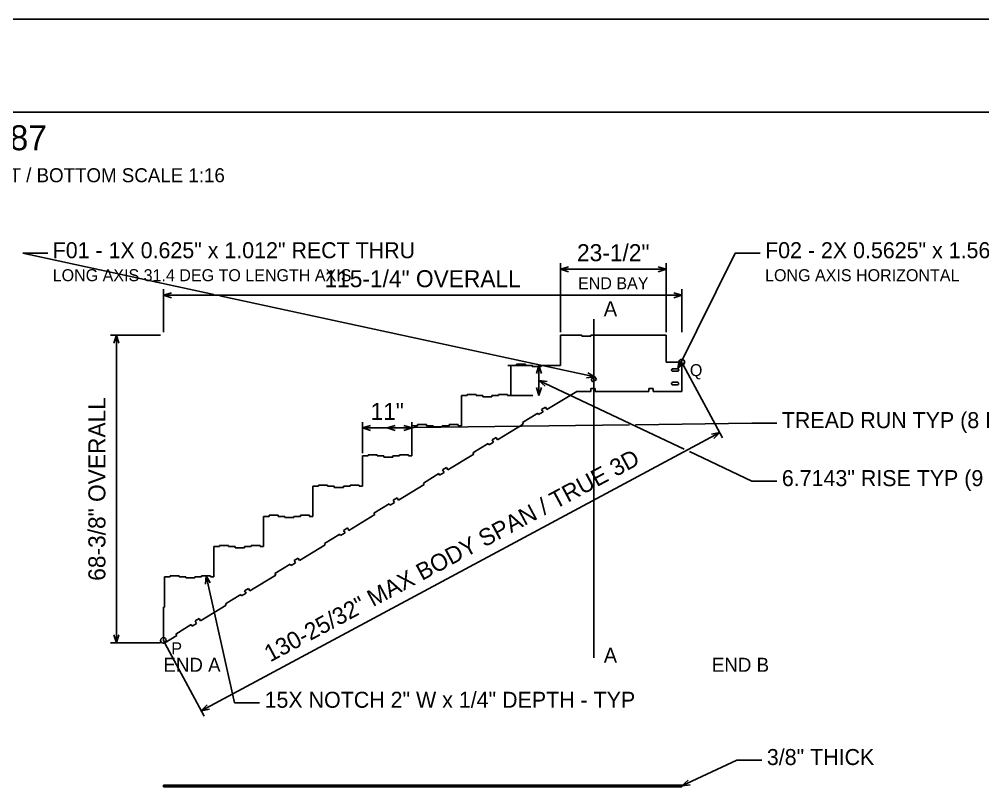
# Model space of a CAD drawing. Header units: inches. Extents: x 8 to 536, y 8 to 344.
# Drawn here: x 130.4 to 344.5, y 173.8 to 344.4 of the extents above; entities that cross this region are included whole.
import ezdxf
from ezdxf.enums import TextEntityAlignment as Align

# ---------------------------------------------------------------- set-up
doc = ezdxf.new("R2010")
doc.units = ezdxf.units.IN
doc.header["$MEASUREMENT"] = 0

msp = doc.modelspace()

# ---------------------------------------------------------------- linework, layer by layer
at = {"layer": 'ANNOTATION'}
for p, q in [((173.62, 283.25), (131.11, 292.44)), ((131.11, 292.44), (136.67, 292.44)), ((276.75, 266.73), (289.46, 292.44)), ((289.46, 292.44), (295.01, 292.44)), ((250.62, 274.89), (250.62, 290.22)), ((250.62, 288.89), (252.4, 289.44)), ((272.35, 289.44), (274.12, 288.89)), ((274.12, 274.89), (274.12, 290.22)), ((250.62, 288.89), (274.12, 288.89)), ((252.4, 288.33), (250.62, 288.89)), ((274.12, 288.89), (272.35, 288.33)), ((162.38, 274.89), (162.38, 284.44)), ((162.38, 283.11), (164.15, 283.67)), ((162.38, 283.11), (277.62, 283.11)), ((164.15, 282.56), (162.38, 283.11)), ((258.31, 264.94), (174.92, 282.97)), ((275.85, 283.67), (277.62, 283.11)), ((277.62, 283.11), (275.85, 282.56)), ((277.62, 274.89), (277.62, 284.44)), ((258.04, 277.78), (258.04, 202.51)), ((161.71, 274.22), (150.6, 274.22)), ((151.38, 272.44), (151.93, 274.22)), ((151.93, 274.22), (151.93, 205.85)), ((151.93, 274.22), (152.49, 272.44)), ((276.75, 266.73), (277.04, 268.57)), ((278.03, 268.07), (276.75, 266.73)), ((238.96, 267.51), (244.51, 267.51)), ((245.29, 265.73), (245.85, 267.51)), ((245.85, 267.51), (245.85, 260.79)), ((245.85, 267.51), (246.4, 265.73)), ((256.69, 265.86), (258.31, 264.94)), ((277.94, 267.63), (286.66, 251.38)), ((245.85, 264.15), (278.1, 248.91)), ((247.22, 262.89), (245.85, 264.15)), ((245.85, 264.15), (247.69, 263.89)), ((258.31, 264.94), (256.45, 264.77)), ((245.85, 260.79), (245.29, 262.57)), ((246.4, 262.57), (245.85, 260.79)), ((238.96, 260.79), (244.51, 260.79)), ((206.62, 248.03), (206.62, 254.92)), ((217.62, 248.03), (217.62, 254.92)), ((206.62, 253.59), (208.4, 254.14)), ((206.62, 253.59), (217.62, 253.59)), ((208.4, 253.03), (206.62, 253.59)), ((212.12, 253.59), (265.99, 254.3)), ((212.12, 253.59), (213.9, 254.17)), ((213.91, 253.06), (212.12, 253.59)), ((215.85, 254.14), (217.62, 253.59)), ((217.62, 253.59), (215.85, 253.03)), ((267.33, 254.32), (293.18, 254.67)), ((293.18, 254.67), (298.74, 254.67)), ((170.78, 190.72), (286.03, 252.56)), ((284.2, 252.21), (286.03, 252.56)), ((286.03, 252.56), (284.73, 251.23)), ((279.3, 248.34), (293.18, 241.78)), ((293.18, 241.78), (298.74, 241.78)), ((171.72, 218.9), (171.88, 220.76)), ((171.88, 220.76), (178.21, 192.51)), ((171.88, 220.76), (172.81, 219.14)), ((161.71, 205.85), (150.6, 205.85)), ((151.93, 205.85), (151.38, 207.63)), ((152.49, 207.63), (151.93, 205.85)), ((162.69, 205.79), (171.41, 189.54)), ((170.78, 190.72), (172.08, 192.05)), ((172.61, 191.07), (170.78, 190.72)), ((178.21, 192.51), (183.76, 192.51)), ((277.62, 174.03), (289.85, 179.78)), ((289.85, 179.78), (295.4, 179.78)), ((277.62, 174.03), (279, 175.29)), ((279.47, 174.29), (277.62, 174.03))]:
    msp.add_line(p, q, dxfattribs=at)
for centre in [(277.62, 268.22), (162.38, 206.38)]:
    msp.add_circle(centre, 0.622, dxfattribs=at)
at = {"layer": 'OUTLINE'}
for p, q in [((7.56, 344.44), (536.44, 344.44)), ((7.56, 323.78), (536.44, 323.78)), ((255.37, 274.22), (250.62, 274.22)), ((250.62, 274.22), (250.62, 267.51)), ((255.37, 273.97), (255.37, 274.22)), ((274.12, 274.22), (257.38, 274.22)), ((257.38, 274.22), (257.38, 273.97)), ((274.12, 268.22), (274.12, 274.22)), ((257.38, 273.97), (255.37, 273.97)), ((242.87, 267.76), (240.87, 267.76)), ((240.87, 267.76), (240.87, 267.51)), ((242.87, 267.51), (242.87, 267.76)), ((277.62, 268.22), (274.12, 268.22)), ((277.62, 261.72), (277.62, 268.22)), ((240.87, 267.51), (239.62, 267.51)), ((239.62, 267.51), (239.62, 260.79)), ((244.37, 267.51), (242.87, 267.51)), ((244.37, 267.25), (244.37, 267.51)), ((246.38, 267.25), (244.37, 267.25)), ((250.62, 267.51), (246.38, 267.51)), ((246.38, 267.51), (246.38, 267.25)), ((275.34, 266.49), (275.35, 266.5)), ((275.34, 266.48), (275.34, 266.49)), ((275.34, 266.49), (275.34, 266.49)), ((275.34, 266.47), (275.34, 266.48)), ((275.34, 266.46), (275.34, 266.47)), ((275.34, 266.47), (275.34, 266.47)), ((275.34, 266.45), (275.34, 266.46)), ((275.35, 266.44), (275.34, 266.45)), ((275.35, 266.54), (275.35, 266.55)), ((275.35, 266.55), (275.36, 266.55)), ((275.35, 266.53), (275.35, 266.54)), ((275.35, 266.52), (275.35, 266.53)), ((275.35, 266.53), (275.35, 266.53)), ((275.35, 266.51), (275.35, 266.52)), ((275.35, 266.5), (275.35, 266.51)), ((275.35, 266.51), (275.35, 266.51)), ((275.35, 266.43), (275.35, 266.44)), ((275.35, 266.44), (275.35, 266.44)), ((275.35, 266.42), (275.35, 266.43)), ((275.35, 266.41), (275.35, 266.42)), ((275.35, 266.42), (275.35, 266.42)), ((275.35, 266.4), (275.35, 266.41)), ((275.36, 266.39), (275.35, 266.4)), ((275.35, 266.4), (275.35, 266.4)), ((275.36, 266.57), (275.37, 266.58)), ((275.36, 266.56), (275.36, 266.57)), ((275.36, 266.57), (275.36, 266.57)), ((275.36, 266.55), (275.36, 266.56)), ((275.36, 266.38), (275.36, 266.39)), ((275.36, 266.37), (275.36, 266.38)), ((275.36, 266.38), (275.36, 266.38)), ((275.37, 266.36), (275.36, 266.37)), ((275.37, 266.59), (275.37, 266.6)), ((275.37, 266.6), (275.38, 266.6)), ((275.37, 266.58), (275.37, 266.59)), ((275.37, 266.59), (275.37, 266.59)), ((275.37, 266.35), (275.37, 266.36)), ((275.37, 266.36), (275.37, 266.36)), ((275.38, 266.34), (275.37, 266.35)), ((275.37, 266.35), (275.37, 266.35)), ((275.38, 266.61), (275.38, 266.62)), ((275.38, 266.62), (275.39, 266.62)), ((275.38, 266.6), (275.38, 266.61)), ((275.38, 266.33), (275.38, 266.34)), ((275.39, 266.32), (275.38, 266.33)), ((275.38, 266.33), (275.38, 266.33)), ((275.39, 266.62), (275.39, 266.63)), ((275.39, 266.63), (275.4, 266.63)), ((275.4, 266.31), (275.39, 266.32)), ((275.39, 266.32), (275.39, 266.32)), ((275.4, 266.64), (275.4, 266.65)), ((275.4, 266.65), (275.41, 266.65)), ((275.4, 266.63), (275.4, 266.64)), ((275.4, 266.3), (275.4, 266.31)), ((275.41, 266.29), (275.4, 266.3)), ((275.4, 266.3), (275.4, 266.3)), ((275.41, 266.65), (275.41, 266.66)), ((275.41, 266.66), (275.42, 266.66)), ((275.42, 266.28), (275.41, 266.29)), ((275.41, 266.29), (275.41, 266.29)), ((275.42, 266.66), (275.42, 266.67)), ((275.42, 266.67), (275.43, 266.67)), ((275.43, 266.27), (275.42, 266.28)), ((275.42, 266.28), (275.42, 266.28)), ((275.43, 266.67), (275.43, 266.68)), ((275.43, 266.68), (275.44, 266.68)), ((275.44, 266.26), (275.43, 266.27)), ((275.43, 266.27), (275.43, 266.27)), ((275.44, 266.68), (275.44, 266.69)), ((275.44, 266.69), (275.45, 266.69)), ((275.45, 266.25), (275.44, 266.26)), ((275.44, 266.26), (275.44, 266.26)), ((275.45, 266.69), (275.46, 266.7)), ((275.45, 266.69), (275.45, 266.69)), ((275.46, 266.25), (275.45, 266.25)), ((275.45, 266.25), (275.45, 266.25)), ((275.46, 266.7), (275.47, 266.71)), ((275.46, 266.7), (275.46, 266.7)), ((275.46, 266.24), (275.46, 266.25)), ((275.47, 266.24), (275.46, 266.24)), ((275.47, 266.71), (275.47, 266.71)), ((275.47, 266.71), (275.48, 266.71)), ((275.47, 266.23), (275.47, 266.24)), ((275.48, 266.23), (275.47, 266.23)), ((275.48, 266.71), (275.49, 266.72)), ((275.49, 266.23), (275.48, 266.23)), ((275.49, 266.72), (275.49, 266.72)), ((275.49, 266.72), (275.5, 266.72)), ((275.49, 266.22), (275.49, 266.23)), ((275.5, 266.22), (275.49, 266.22)), ((275.5, 266.72), (275.5, 266.73)), ((275.5, 266.73), (275.51, 266.73)), ((275.51, 266.22), (275.5, 266.22)), ((275.5, 266.22), (275.5, 266.22)), ((275.51, 266.73), (275.52, 266.73)), ((275.52, 266.21), (275.51, 266.22)), ((275.52, 266.73), (275.53, 266.74)), ((275.52, 266.73), (275.52, 266.73)), ((275.53, 266.21), (275.52, 266.21)), ((275.52, 266.21), (275.52, 266.21)), ((275.53, 266.74), (275.54, 266.74)), ((275.54, 266.21), (275.53, 266.21)), ((275.54, 266.74), (275.54, 266.74)), ((275.54, 266.74), (275.55, 266.74)), ((275.54, 266.2), (275.54, 266.21)), ((275.55, 266.2), (275.54, 266.2)), ((275.55, 266.74), (275.56, 266.75)), ((275.56, 266.2), (275.55, 266.2)), ((275.56, 266.75), (275.56, 266.75)), ((275.56, 266.75), (275.57, 266.75)), ((275.57, 266.2), (275.56, 266.2)), ((275.56, 266.2), (275.56, 266.2)), ((275.57, 266.75), (275.58, 266.75)), ((275.58, 266.2), (275.57, 266.2)), ((275.58, 266.75), (275.58, 266.75)), ((275.58, 266.75), (275.59, 266.75)), ((275.58, 266.19), (275.58, 266.2)), ((275.59, 266.19), (275.58, 266.19)), ((275.59, 266.75), (275.6, 266.75)), ((275.6, 266.19), (275.59, 266.19)), ((275.6, 266.75), (275.6, 266.75)), ((275.6, 266.75), (275.61, 266.75)), ((275.61, 266.19), (275.6, 266.19)), ((275.6, 266.19), (275.6, 266.19)), ((275.61, 266.75), (275.62, 266.75)), ((275.62, 266.19), (275.61, 266.19)), ((275.62, 266.75), (275.62, 266.75)), ((275.62, 266.75), (276.62, 266.75)), ((276.62, 266.19), (275.62, 266.19)), ((275.62, 266.19), (275.62, 266.19)), ((276.62, 266.75), (276.64, 266.75)), ((276.64, 266.19), (276.62, 266.19)), ((276.64, 266.75), (276.65, 266.75)), ((276.65, 266.19), (276.64, 266.19)), ((276.65, 266.75), (276.67, 266.75)), ((276.67, 266.19), (276.65, 266.19)), ((276.67, 266.75), (276.68, 266.75)), ((276.68, 266.2), (276.67, 266.19)), ((276.68, 266.75), (276.69, 266.75)), ((276.69, 266.2), (276.68, 266.2)), ((276.69, 266.75), (276.71, 266.74)), ((276.71, 266.2), (276.69, 266.2)), ((276.71, 266.74), (276.72, 266.74)), ((276.72, 266.21), (276.71, 266.2)), ((276.72, 266.74), (276.73, 266.73)), ((276.73, 266.21), (276.72, 266.21)), ((276.73, 266.73), (276.75, 266.73)), ((276.75, 266.22), (276.73, 266.21)), ((276.75, 266.73), (276.76, 266.72)), ((276.76, 266.22), (276.75, 266.22)), ((276.76, 266.72), (276.77, 266.71)), ((276.77, 266.23), (276.76, 266.22)), ((276.77, 266.71), (276.78, 266.71)), ((276.78, 266.24), (276.77, 266.23)), ((276.78, 266.71), (276.79, 266.7)), ((276.79, 266.25), (276.78, 266.24)), ((276.79, 266.7), (276.8, 266.69)), ((276.8, 266.25), (276.79, 266.25)), ((276.8, 266.69), (276.81, 266.68)), ((276.81, 266.26), (276.8, 266.25)), ((276.81, 266.68), (276.82, 266.67)), ((276.82, 266.27), (276.81, 266.26)), ((276.82, 266.67), (276.83, 266.66)), ((276.83, 266.28), (276.82, 266.27)), ((276.83, 266.66), (276.84, 266.65)), ((276.84, 266.29), (276.83, 266.28)), ((276.84, 266.65), (276.85, 266.64)), ((276.85, 266.3), (276.84, 266.29)), ((276.85, 266.64), (276.86, 266.63)), ((276.86, 266.32), (276.85, 266.3)), ((276.86, 266.63), (276.87, 266.62)), ((276.87, 266.33), (276.86, 266.32)), ((276.87, 266.62), (276.87, 266.6)), ((276.87, 266.6), (276.88, 266.59)), ((276.88, 266.35), (276.87, 266.34)), ((276.87, 266.34), (276.87, 266.33)), ((276.88, 266.59), (276.88, 266.58)), ((276.88, 266.58), (276.89, 266.57)), ((276.89, 266.38), (276.88, 266.36)), ((276.88, 266.36), (276.88, 266.35)), ((276.89, 266.57), (276.89, 266.55)), ((276.89, 266.55), (276.9, 266.54)), ((276.9, 266.4), (276.89, 266.39)), ((276.89, 266.39), (276.89, 266.38)), ((276.9, 266.54), (276.9, 266.53)), ((276.9, 266.53), (276.9, 266.51)), ((276.9, 266.51), (276.9, 266.5)), ((276.9, 266.5), (276.91, 266.49)), ((276.91, 266.46), (276.9, 266.44)), ((276.9, 266.44), (276.9, 266.43)), ((276.9, 266.43), (276.9, 266.42)), ((276.9, 266.42), (276.9, 266.4)), ((276.91, 266.49), (276.91, 266.47)), ((276.91, 266.47), (276.91, 266.46)), ((257.44, 264.41), (258.31, 264.94)), ((257.77, 263.88), (257.44, 264.41)), ((258.63, 264.4), (257.77, 263.88)), ((258.31, 264.94), (258.63, 264.4)), ((275.34, 263.49), (275.35, 263.5)), ((275.34, 263.48), (275.34, 263.49)), ((275.34, 263.49), (275.34, 263.49)), ((275.34, 263.47), (275.34, 263.48)), ((275.34, 263.46), (275.34, 263.47)), ((275.34, 263.47), (275.34, 263.47)), ((275.34, 263.45), (275.34, 263.46)), ((275.35, 263.44), (275.34, 263.45)), ((275.35, 263.54), (275.35, 263.55)), ((275.35, 263.55), (275.36, 263.55)), ((275.35, 263.53), (275.35, 263.54)), ((275.35, 263.52), (275.35, 263.53)), ((275.35, 263.53), (275.35, 263.53)), ((275.35, 263.51), (275.35, 263.52)), ((275.35, 263.5), (275.35, 263.51)), ((275.35, 263.51), (275.35, 263.51)), ((275.35, 263.43), (275.35, 263.44)), ((275.35, 263.44), (275.35, 263.44)), ((275.35, 263.42), (275.35, 263.43)), ((275.35, 263.41), (275.35, 263.42)), ((275.35, 263.42), (275.35, 263.42)), ((275.35, 263.4), (275.35, 263.41)), ((275.36, 263.39), (275.35, 263.4)), ((275.35, 263.4), (275.35, 263.4)), ((275.36, 263.57), (275.37, 263.58)), ((275.36, 263.56), (275.36, 263.57)), ((275.36, 263.57), (275.36, 263.57)), ((275.36, 263.55), (275.36, 263.56)), ((275.37, 263.59), (275.37, 263.6)), ((275.37, 263.6), (275.38, 263.6)), ((275.37, 263.58), (275.37, 263.59)), ((275.37, 263.59), (275.37, 263.59)), ((275.38, 263.61), (275.38, 263.62)), ((275.38, 263.62), (275.39, 263.62)), ((275.38, 263.6), (275.38, 263.61)), ((275.39, 263.62), (275.39, 263.63)), ((275.39, 263.63), (275.4, 263.63)), ((275.4, 263.64), (275.4, 263.65)), ((275.4, 263.65), (275.41, 263.65)), ((275.4, 263.63), (275.4, 263.64)), ((275.41, 263.65), (275.41, 263.66)), ((275.41, 263.66), (275.42, 263.66)), ((275.42, 263.66), (275.42, 263.67)), ((275.42, 263.67), (275.43, 263.67)), ((275.43, 263.67), (275.43, 263.68)), ((275.43, 263.68), (275.44, 263.68)), ((275.44, 263.68), (275.44, 263.69)), ((275.44, 263.69), (275.45, 263.69)), ((275.45, 263.69), (275.46, 263.7)), ((275.45, 263.69), (275.45, 263.69)), ((275.46, 263.7), (275.47, 263.71)), ((275.46, 263.7), (275.46, 263.7)), ((275.47, 263.71), (275.47, 263.71)), ((275.47, 263.71), (275.48, 263.71)), ((275.48, 263.71), (275.49, 263.72)), ((275.49, 263.72), (275.49, 263.72)), ((275.49, 263.72), (275.5, 263.72)), ((275.5, 263.72), (275.5, 263.73)), ((275.5, 263.73), (275.51, 263.73)), ((275.51, 263.73), (275.52, 263.73)), ((275.52, 263.73), (275.53, 263.74)), ((275.52, 263.73), (275.52, 263.73)), ((275.53, 263.74), (275.54, 263.74)), ((275.54, 263.74), (275.54, 263.74)), ((275.54, 263.74), (275.55, 263.74)), ((275.55, 263.74), (275.56, 263.75)), ((275.56, 263.75), (275.56, 263.75)), ((275.56, 263.75), (275.57, 263.75)), ((275.57, 263.75), (275.58, 263.75)), ((275.58, 263.75), (275.58, 263.75)), ((275.58, 263.75), (275.59, 263.75)), ((275.59, 263.75), (275.6, 263.75)), ((275.6, 263.75), (275.6, 263.75)), ((275.6, 263.75), (275.61, 263.75)), ((275.61, 263.75), (275.62, 263.75)), ((275.62, 263.75), (275.62, 263.75)), ((275.62, 263.75), (276.62, 263.75)), ((276.62, 263.75), (276.64, 263.75)), ((276.64, 263.75), (276.65, 263.75)), ((276.65, 263.75), (276.67, 263.75)), ((276.67, 263.75), (276.68, 263.75)), ((276.68, 263.75), (276.69, 263.75)), ((276.69, 263.75), (276.71, 263.74)), ((276.71, 263.74), (276.72, 263.74)), ((276.72, 263.74), (276.73, 263.73)), ((276.73, 263.73), (276.75, 263.73)), ((276.75, 263.73), (276.76, 263.72)), ((276.76, 263.72), (276.77, 263.71)), ((276.77, 263.71), (276.78, 263.71)), ((276.78, 263.71), (276.79, 263.7)), ((276.79, 263.7), (276.8, 263.69)), ((276.8, 263.69), (276.81, 263.68)), ((276.81, 263.68), (276.82, 263.67)), ((276.82, 263.67), (276.83, 263.66)), ((276.83, 263.66), (276.84, 263.65)), ((276.84, 263.65), (276.85, 263.64)), ((276.85, 263.64), (276.86, 263.63)), ((276.86, 263.63), (276.87, 263.62)), ((276.87, 263.62), (276.87, 263.6)), ((276.87, 263.6), (276.88, 263.59)), ((276.88, 263.59), (276.88, 263.58)), ((276.88, 263.58), (276.89, 263.57)), ((276.89, 263.57), (276.89, 263.55)), ((276.89, 263.55), (276.9, 263.54)), ((276.9, 263.4), (276.89, 263.39)), ((276.9, 263.54), (276.9, 263.53)), ((276.9, 263.53), (276.9, 263.51)), ((276.9, 263.51), (276.9, 263.5)), ((276.9, 263.5), (276.91, 263.49)), ((276.91, 263.46), (276.9, 263.44)), ((276.9, 263.44), (276.9, 263.43)), ((276.9, 263.43), (276.9, 263.42)), ((276.9, 263.42), (276.9, 263.4)), ((276.91, 263.49), (276.91, 263.47)), ((276.91, 263.47), (276.91, 263.46)), ((247.63, 257.69), (254.24, 261.72)), ((254.24, 261.72), (257.37, 261.72)), ((257.37, 261.72), (257.37, 262.35)), ((257.37, 262.35), (258.38, 262.35)), ((258.38, 262.35), (258.38, 261.72)), ((258.38, 261.72), (270.26, 261.72)), ((270.26, 261.72), (270.26, 262.35)), ((270.26, 262.35), (271.27, 262.35)), ((271.27, 262.35), (271.27, 261.72)), ((271.27, 261.72), (277.62, 261.72)), ((275.36, 263.38), (275.36, 263.39)), ((275.36, 263.37), (275.36, 263.38)), ((275.36, 263.38), (275.36, 263.38)), ((275.37, 263.36), (275.36, 263.37)), ((275.37, 263.35), (275.37, 263.36)), ((275.37, 263.36), (275.37, 263.36)), ((275.38, 263.34), (275.37, 263.35)), ((275.37, 263.35), (275.37, 263.35)), ((275.38, 263.33), (275.38, 263.34)), ((275.39, 263.32), (275.38, 263.33)), ((275.38, 263.33), (275.38, 263.33)), ((275.4, 263.31), (275.39, 263.32)), ((275.39, 263.32), (275.39, 263.32)), ((275.4, 263.3), (275.4, 263.31)), ((275.41, 263.29), (275.4, 263.3)), ((275.4, 263.3), (275.4, 263.3)), ((275.42, 263.28), (275.41, 263.29)), ((275.41, 263.29), (275.41, 263.29)), ((275.43, 263.27), (275.42, 263.28)), ((275.42, 263.28), (275.42, 263.28)), ((275.44, 263.26), (275.43, 263.27)), ((275.43, 263.27), (275.43, 263.27)), ((275.45, 263.25), (275.44, 263.26)), ((275.44, 263.26), (275.44, 263.26)), ((275.46, 263.25), (275.45, 263.25)), ((275.45, 263.25), (275.45, 263.25)), ((275.46, 263.24), (275.46, 263.25)), ((275.47, 263.24), (275.46, 263.24)), ((275.47, 263.23), (275.47, 263.24)), ((275.48, 263.23), (275.47, 263.23)), ((275.49, 263.23), (275.48, 263.23)), ((275.49, 263.22), (275.49, 263.23)), ((275.5, 263.22), (275.49, 263.22)), ((275.51, 263.22), (275.5, 263.22)), ((275.5, 263.22), (275.5, 263.22)), ((275.52, 263.21), (275.51, 263.22)), ((275.53, 263.21), (275.52, 263.21)), ((275.52, 263.21), (275.52, 263.21)), ((275.54, 263.21), (275.53, 263.21)), ((275.54, 263.2), (275.54, 263.21)), ((275.55, 263.2), (275.54, 263.2)), ((275.56, 263.2), (275.55, 263.2)), ((275.57, 263.2), (275.56, 263.2)), ((275.56, 263.2), (275.56, 263.2)), ((275.58, 263.2), (275.57, 263.2)), ((275.58, 263.19), (275.58, 263.2)), ((275.59, 263.19), (275.58, 263.19)), ((275.6, 263.19), (275.59, 263.19)), ((275.61, 263.19), (275.6, 263.19)), ((275.6, 263.19), (275.6, 263.19)), ((275.62, 263.19), (275.61, 263.19)), ((276.62, 263.19), (275.62, 263.19)), ((275.62, 263.19), (275.62, 263.19)), ((276.64, 263.19), (276.62, 263.19)), ((276.65, 263.19), (276.64, 263.19)), ((276.67, 263.19), (276.65, 263.19)), ((276.68, 263.2), (276.67, 263.19)), ((276.69, 263.2), (276.68, 263.2)), ((276.71, 263.2), (276.69, 263.2)), ((276.72, 263.21), (276.71, 263.2)), ((276.73, 263.21), (276.72, 263.21)), ((276.75, 263.22), (276.73, 263.21)), ((276.76, 263.22), (276.75, 263.22)), ((276.77, 263.23), (276.76, 263.22)), ((276.78, 263.24), (276.77, 263.23)), ((276.79, 263.25), (276.78, 263.24)), ((276.8, 263.25), (276.79, 263.25)), ((276.81, 263.26), (276.8, 263.25)), ((276.82, 263.27), (276.81, 263.26)), ((276.83, 263.28), (276.82, 263.27)), ((276.84, 263.29), (276.83, 263.28)), ((276.85, 263.3), (276.84, 263.29)), ((276.86, 263.32), (276.85, 263.3)), ((276.87, 263.33), (276.86, 263.32)), ((276.88, 263.35), (276.87, 263.34)), ((276.87, 263.34), (276.87, 263.33)), ((276.89, 263.38), (276.88, 263.36)), ((276.88, 263.36), (276.88, 263.35)), ((276.89, 263.39), (276.89, 263.38)), ((229.87, 260.79), (228.62, 260.79)), ((228.62, 260.79), (228.62, 254.08)), ((231.87, 261.04), (229.87, 261.04)), ((229.87, 261.04), (229.87, 260.79)), ((231.87, 260.79), (231.87, 261.04)), ((233.37, 260.79), (231.87, 260.79)), ((233.37, 260.54), (233.37, 260.79)), ((235.38, 260.54), (233.37, 260.54)), ((236.87, 260.79), (235.38, 260.79)), ((235.38, 260.79), (235.38, 260.54)), ((238.87, 261.04), (236.87, 261.04)), ((236.87, 261.04), (236.87, 260.79)), ((238.87, 260.79), (238.87, 261.04)), ((239.62, 260.79), (238.87, 260.79)), ((245.78, 256.56), (246.77, 257.16)), ((246.44, 257.7), (247.31, 258.22)), ((246.77, 257.16), (246.44, 257.7)), ((247.31, 258.22), (247.63, 257.69)), ((242.17, 254.79), (245.58, 256.88)), ((245.58, 256.88), (245.78, 256.56)), ((218.87, 254.08), (217.62, 254.08)), ((217.62, 254.08), (217.62, 247.37)), ((220.87, 254.33), (218.87, 254.33)), ((218.87, 254.33), (218.87, 254.08)), ((220.87, 254.08), (220.87, 254.33)), ((222.37, 254.08), (220.87, 254.08)), ((222.37, 253.82), (222.37, 254.08)), ((224.38, 253.82), (222.37, 253.82)), ((225.87, 254.08), (224.38, 254.08)), ((224.38, 254.08), (224.38, 253.82)), ((227.87, 254.33), (225.87, 254.33)), ((225.87, 254.33), (225.87, 254.08)), ((227.87, 254.08), (227.87, 254.33)), ((228.62, 254.08), (227.87, 254.08)), ((236.63, 250.98), (242.36, 254.47)), ((242.36, 254.47), (242.17, 254.79)), ((235.44, 250.98), (236.31, 251.51)), ((235.77, 250.45), (235.44, 250.98)), ((236.31, 251.51), (236.63, 250.98)), ((231.17, 248.08), (234.58, 250.16)), ((234.58, 250.16), (234.78, 249.84)), ((234.78, 249.84), (235.77, 250.45)), ((207.87, 247.37), (206.62, 247.37)), ((206.62, 247.37), (206.62, 240.65)), ((209.87, 247.62), (207.87, 247.62)), ((207.87, 247.62), (207.87, 247.37)), ((209.87, 247.37), (209.87, 247.62)), ((211.37, 247.37), (209.87, 247.37)), ((211.37, 247.11), (211.37, 247.37)), ((213.38, 247.11), (211.37, 247.11)), ((214.87, 247.37), (213.38, 247.37)), ((213.38, 247.37), (213.38, 247.11)), ((216.87, 247.62), (214.87, 247.62)), ((214.87, 247.62), (214.87, 247.37)), ((216.87, 247.37), (216.87, 247.62)), ((217.62, 247.37), (216.87, 247.37)), ((225.63, 244.26), (231.36, 247.76)), ((231.36, 247.76), (231.17, 248.08)), ((224.44, 244.27), (225.31, 244.79)), ((224.77, 243.73), (224.44, 244.27)), ((225.31, 244.79), (225.63, 244.26)), ((220.17, 241.36), (223.58, 243.45)), ((223.58, 243.45), (223.78, 243.13)), ((223.78, 243.13), (224.77, 243.73)), ((196.87, 240.65), (195.62, 240.65)), ((195.62, 240.65), (195.62, 233.94)), ((198.87, 240.9), (196.87, 240.9)), ((196.87, 240.9), (196.87, 240.65)), ((198.87, 240.65), (198.87, 240.9)), ((200.37, 240.65), (198.87, 240.65)), ((200.37, 240.39), (200.37, 240.65)), ((202.38, 240.39), (200.37, 240.39)), ((203.87, 240.65), (202.38, 240.65)), ((202.38, 240.65), (202.38, 240.39)), ((205.87, 240.9), (203.87, 240.9)), ((203.87, 240.9), (203.87, 240.65)), ((205.87, 240.65), (205.87, 240.9)), ((206.62, 240.65), (205.87, 240.65)), ((214.63, 237.55), (220.36, 241.04)), ((220.36, 241.04), (220.17, 241.36)), ((213.44, 237.55), (214.31, 238.08)), ((214.31, 238.08), (214.63, 237.55)), ((209.17, 234.65), (212.58, 236.73)), ((212.58, 236.73), (212.78, 236.41)), ((212.78, 236.41), (213.77, 237.02)), ((213.77, 237.02), (213.44, 237.55)), ((185.87, 233.94), (184.62, 233.94)), ((184.62, 233.94), (184.62, 227.22)), ((187.87, 234.19), (185.87, 234.19)), ((185.87, 234.19), (185.87, 233.94)), ((187.87, 233.94), (187.87, 234.19)), ((189.37, 233.94), (187.87, 233.94)), ((189.37, 233.68), (189.37, 233.94)), ((191.38, 233.68), (189.37, 233.68)), ((192.87, 233.94), (191.38, 233.94)), ((191.38, 233.94), (191.38, 233.68)), ((194.87, 234.19), (192.87, 234.19)), ((192.87, 234.19), (192.87, 233.94)), ((194.87, 233.94), (194.87, 234.19)), ((195.62, 233.94), (194.87, 233.94)), ((203.63, 230.83), (209.36, 234.33)), ((209.36, 234.33), (209.17, 234.65)), ((202.44, 230.84), (203.31, 231.37)), ((203.31, 231.37), (203.63, 230.83)), ((198.17, 227.94), (201.58, 230.02)), ((201.58, 230.02), (201.78, 229.7)), ((201.78, 229.7), (202.77, 230.31)), ((202.77, 230.31), (202.44, 230.84)), ((174.88, 227.22), (173.62, 227.22)), ((173.62, 227.22), (173.62, 220.51)), ((176.88, 227.47), (174.88, 227.47)), ((174.88, 227.47), (174.88, 227.22)), ((176.88, 227.22), (176.88, 227.47)), ((178.37, 227.22), (176.88, 227.22)), ((178.37, 226.97), (178.37, 227.22)), ((181.88, 227.22), (180.38, 227.22)), ((180.38, 227.22), (180.38, 226.97)), ((183.88, 227.47), (181.88, 227.47)), ((181.88, 227.47), (181.88, 227.22)), ((183.88, 227.22), (183.88, 227.47)), ((184.62, 227.22), (183.88, 227.22)), ((192.63, 224.12), (198.36, 227.62)), ((198.36, 227.62), (198.17, 227.94)), ((180.38, 226.97), (178.37, 226.97)), ((187.17, 221.22), (190.58, 223.31)), ((190.58, 223.31), (190.78, 222.99)), ((190.78, 222.99), (191.77, 223.59)), ((191.44, 224.12), (192.31, 224.65)), ((191.77, 223.59), (191.44, 224.12)), ((192.31, 224.65), (192.63, 224.12)), ((165.88, 220.76), (163.88, 220.76)), ((163.88, 220.76), (163.88, 220.51)), ((165.88, 220.51), (165.88, 220.76)), ((172.88, 220.76), (170.88, 220.76)), ((170.88, 220.76), (170.88, 220.51)), ((172.88, 220.51), (172.88, 220.76)), ((181.63, 217.4), (187.36, 220.9)), ((187.36, 220.9), (187.17, 221.22)), ((163.88, 220.51), (162.63, 220.51)), ((162.63, 220.51), (162.63, 213.79)), ((167.37, 220.51), (165.88, 220.51)), ((167.37, 220.25), (167.37, 220.51)), ((169.38, 220.25), (167.37, 220.25)), ((170.88, 220.51), (169.38, 220.51)), ((169.38, 220.51), (169.38, 220.25)), ((173.62, 220.51), (172.88, 220.51)), ((176.17, 214.51), (179.58, 216.59)), ((179.58, 216.59), (179.78, 216.27)), ((179.78, 216.27), (180.77, 216.88)), ((180.44, 217.41), (181.31, 217.94)), ((180.77, 216.88), (180.44, 217.41)), ((181.31, 217.94), (181.63, 217.4)), ((170.63, 210.69), (176.36, 214.19)), ((176.36, 214.19), (176.17, 214.51)), ((162.63, 213.79), (162.38, 213.79)), ((162.38, 213.79), (162.38, 206.38)), ((165.17, 207.79), (168.58, 209.88)), ((168.58, 209.88), (168.78, 209.56)), ((168.78, 209.56), (169.77, 210.16)), ((169.44, 210.7), (170.31, 211.22)), ((169.77, 210.16), (169.44, 210.7)), ((170.31, 211.22), (170.63, 210.69)), ((165.36, 207.47), (165.17, 207.79)), ((162.38, 206.38), (162.7, 205.85)), ((162.7, 205.85), (165.36, 207.47)), ((162.38, 174.22), (277.62, 174.22)), ((162.38, 173.85), (162.38, 174.22)), ((277.62, 173.85), (162.38, 173.85)), ((277.62, 174.22), (277.62, 173.85))]:
    msp.add_line(p, q, dxfattribs=at)

# ---------------------------------------------------------------- texts
at = {"layer": 'ANNOTATION'}
for s, height, p in [('structure box asm TOP 5-6 body 187', 5.5556, (14.67, 315.33)), ('body-0185  |  QTY 1 IN TOP RUN  |  INCHES  |  TOP / FRONT / BOTTOM SCALE 1:16', 3.1111, (14.67, 308.22)), ('F01 - 1X 0.625" x 1.012" RECT THRU', 3.5556, (137.78, 291.33)), ('F02 - 2X 0.5625" x 1.5625" SLOT THRU', 3.5556, (296.12, 291.33)), ('LONG AXIS 31.4 DEG TO LENGTH AXIS', 2.6667, (137.78, 286.22)), ('LONG AXIS HORIZONTAL', 2.6667, (296.12, 286.22)), ('A', 3.33, (260.26, 278.44)), ('Q', 2.67, (279.4, 265.11)), ('TREAD RUN TYP (8 PLACES)', 3.5556, (299.85, 253.56)), ('6.7143" RISE TYP (9 PLACES)', 3.5556, (299.85, 240.67)), ('P', 2.67, (164.15, 203.27)), ('A', 3.33, (260.26, 201.4)), ('END A', 3.111, (162.38, 199.4)), ('END B', 3.111, (284.29, 199.4)), ('15X NOTCH 2" W x 1/4" DEPTH - TYP', 3.5556, (184.88, 191.4)), ('3/8" THICK', 3.556, (296.51, 178.67))]:
    msp.add_text(s, height=height, dxfattribs=at).set_placement(p)
for s, height, p in [('23-1/2"', 3.778, (262.37, 290.67)), ('115-1/4" OVERALL', 3.7778, (220, 284.89)), ('END BAY', 2.667, (262.37, 284.44)), ('11"', 3.778, (212.12, 255.37))]:
    msp.add_text(s, height=height, dxfattribs=at).set_placement(p, align=Align.CENTER)
for s, rotation, p in [('68-3/8" OVERALL', 90, (149.49, 240.04)), ('130-25/32" MAX BODY SPAN / TRUE 3D', 28.2171, (227.35, 223.59))]:
    msp.add_text(s, height=3.7778, rotation=rotation, dxfattribs=at).set_placement(p, align=Align.CENTER)

doc.saveas('drawing.dxf')
